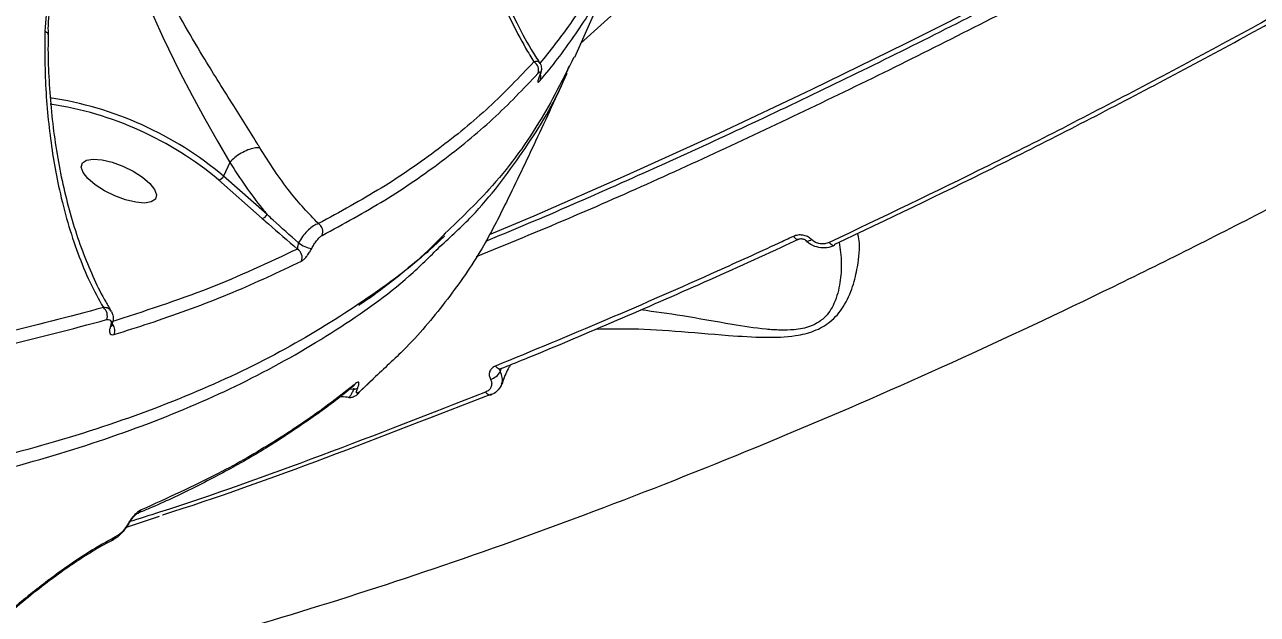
# Model space of a CAD drawing. Header units: millimetres. Extents: x -6028 to 5958, y -6064 to 4137.
# Drawn here: x 1724.9 to 1860.7, y -1181.4 to -1116.4 of the extents above; entities that cross this region are included whole.
import ezdxf

# ---------------------------------------------------------------- set-up
doc = ezdxf.new("R2010")
doc.units = ezdxf.units.MM
for name, color, linetype in [('DIKOM_ОБЪЕКТ', 7, 'Continuous'), ('DIKOM_РАЗМЕР_ЗОНА', 7, 'Continuous'), ('DIKOM_РАЗМЕР_ОБЪЕКТА', 7, 'Continuous')]:
    doc.layers.add(name, color=color, linetype=linetype)
doc.styles.add('style1', font='arial.ttf', dxfattribs={"width": 0.8})
doc.dimstyles.new('1-50', dxfattribs={"dimtxt": 300, "dimasz": 200, "dimexe": 100, "dimexo": 0, "dimgap": 100, "dimtad": 1, "dimtxsty": 'style1', "dimcen": 200, "dimclrd": 7, "dimclre": 7, "dimclrt": 7, "dimadec": 1, "dimazin": 2, "dimtfac": 1, "dimtmove": 0, "dimatfit": 2, "dimfxl": 0, "dimlwd": 25, "dimlwe": 18, "dimarcsym": 0})

# ---------------------------------------------------------------- blocks, each defined once
blk = doc.blocks.new('*D9')
at = {"layer": 'Defpoints', "color": 0, "transparency": 16777216}
for p in [(-6027.56, 1459.58), (4556.58, 1382.7), (4556.58, -5964.37)]:
    blk.add_point(p, dxfattribs=at)
at = {"layer": 'DIKOM_РАЗМЕР_ЗОНА', "color": 7, "lineweight": 18, "transparency": 16777216}
for p, q in [((-6027.56, 1459.58), (-6027.56, -6064.37)), ((4556.58, 1382.7), (4556.58, -6064.37))]:
    blk.add_line(p, q, dxfattribs=at)
at = {"layer": 'DIKOM_РАЗМЕР_ЗОНА', "color": 7, "lineweight": 25, "transparency": 16777216}
blk.add_line((-5827.56, -5964.37), (4356.58, -5964.37), dxfattribs=at)
at = {"layer": 'DIKOM_РАЗМЕР_ЗОНА', "color": 7, "transparency": 16777216}
for points in [[(-5827.56, -5931.03), (-5827.56, -5997.7), (-6027.56, -5964.37)], [(4356.58, -5931.03), (4356.58, -5997.7), (4556.58, -5964.37)]]:
    blk.add_solid(points, dxfattribs=at)
at = {"layer": 'DIKOM_РАЗМЕР_ЗОНА', "color": 7, "transparency": 16777216, "insert": (157.08, -5711.2), "char_height": 300, "attachment_point": 5, "style": 'style1'}
blk.add_mtext('10600', dxfattribs=at)
blk = doc.blocks.new('*D10')
at = {"layer": 'Defpoints', "color": 0, "transparency": 16777216}
for p in [(1555.59, 4137.49), (5858.35, 4137.49), (1555.59, -4898.38)]:
    blk.add_point(p, dxfattribs=at)
at = {"layer": 'DIKOM_РАЗМЕР_ЗОНА', "color": 7, "lineweight": 18, "transparency": 16777216}
for p, q in [((1555.59, 4137.49), (5958.35, 4137.49)), ((1555.59, -4898.38), (5958.35, -4898.38))]:
    blk.add_line(p, q, dxfattribs=at)
at = {"layer": 'DIKOM_РАЗМЕР_ЗОНА', "color": 7, "lineweight": 25, "transparency": 16777216}
blk.add_line((5858.35, -4698.38), (5858.35, 3937.49), dxfattribs=at)
at = {"layer": 'DIKOM_РАЗМЕР_ЗОНА', "color": 7, "transparency": 16777216}
for points in [[(5825.01, 3937.49), (5891.68, 3937.49), (5858.35, 4137.49)], [(5825.01, -4698.38), (5891.68, -4698.38), (5858.35, -4898.38)]]:
    blk.add_solid(points, dxfattribs=at)
at = {"layer": 'DIKOM_РАЗМЕР_ЗОНА', "color": 7, "transparency": 16777216, "insert": (5605.17, 52.12), "char_height": 300, "attachment_point": 5, "rotation": 90, "style": 'style1'}
blk.add_mtext('9050', dxfattribs=at)
blk = doc.blocks.new('*D11')
at = {"layer": 'Defpoints', "color": 0, "transparency": 16777216}
for p in [(259.43, 2965.58), (1920.55, -3002.33), (4022.59, -3002.33)]:
    blk.add_point(p, dxfattribs=at)
at = {"layer": 'DIKOM_РАЗМЕР_ОБЪЕКТА', "color": 7, "lineweight": 18, "transparency": 16777216}
for p, q in [((259.43, 2965.58), (4122.59, 2965.58)), ((1920.55, -3002.33), (4122.59, -3002.33))]:
    blk.add_line(p, q, dxfattribs=at)
at = {"layer": 'DIKOM_РАЗМЕР_ОБЪЕКТА', "color": 7, "lineweight": 25, "transparency": 16777216}
blk.add_line((4022.59, 2765.58), (4022.59, -2802.33), dxfattribs=at)
at = {"layer": 'DIKOM_РАЗМЕР_ОБЪЕКТА', "color": 7, "transparency": 16777216}
for points in [[(3989.25, 2765.58), (4055.92, 2765.58), (4022.59, 2965.58)], [(3989.25, -2802.33), (4055.92, -2802.33), (4022.59, -3002.33)]]:
    blk.add_solid(points, dxfattribs=at)
at = {"layer": 'DIKOM_РАЗМЕР_ОБЪЕКТА', "color": 7, "transparency": 16777216, "insert": (3769.41, -24.42), "char_height": 300, "attachment_point": 5, "rotation": 90, "style": 'style1'}
blk.add_mtext('6000', dxfattribs=at)
blk = doc.blocks.new('*D12')
at = {"layer": 'Defpoints', "color": 0, "transparency": 16777216}
for p in [(3056.58, 1987.9), (-4027.97, 676.5), (3056.58, -3714.77)]:
    blk.add_point(p, dxfattribs=at)
at = {"layer": 'DIKOM_РАЗМЕР_ОБЪЕКТА', "color": 7, "lineweight": 18, "transparency": 16777216}
for p, q in [((3056.58, 1987.9), (3056.58, -3814.77)), ((-4027.97, 676.5), (-4027.97, -3814.77))]:
    blk.add_line(p, q, dxfattribs=at)
at = {"layer": 'DIKOM_РАЗМЕР_ОБЪЕКТА', "color": 7, "lineweight": 25, "transparency": 16777216}
blk.add_line((-3827.97, -3714.77), (2856.58, -3714.77), dxfattribs=at)
at = {"layer": 'DIKOM_РАЗМЕР_ОБЪЕКТА', "color": 7, "transparency": 16777216}
for points in [[(-3827.97, -3681.44), (-3827.97, -3748.11), (-4027.97, -3714.77)], [(2856.58, -3681.44), (2856.58, -3748.11), (3056.58, -3714.77)]]:
    blk.add_solid(points, dxfattribs=at)
at = {"layer": 'DIKOM_РАЗМЕР_ОБЪЕКТА', "color": 7, "transparency": 16777216, "insert": (20, -3461.6), "char_height": 300, "attachment_point": 5, "style": 'style1'}
blk.add_mtext('7100', dxfattribs=at)

msp = doc.modelspace()

# ---------------------------------------------------------------- linework, layer by layer
at = {"layer": 'DIKOM_ОБЪЕКТ', "color": 7, "linetype": 'Continuous', "lineweight": 15}
for p, q in [((1790.186, -1109.472), (1785.439, -1120.06)), ((1786.124, -1118.531), (1791.347, -1113.825)), ((1747.468, -1131.625), (1746.779, -1133.127)), ((1747.47, -1131.621), (1747.468, -1131.625)), ((1746.24, -1133.551), (1751.044, -1137.784)), ((1751.583, -1137.36), (1746.779, -1133.127)), ((1777.284, -1154.649), (1777.37, -1154.351)), ((1763.325, -1155.482), (1761.757, -1156.912)), ((1763.52, -1155.226), (1761.777, -1156.885)), ((1760.727, -1156.565), (1761.134, -1156.606)), ((1761.567, -1157.161), (1761.542, -1157.183)), ((1739.672, -1170.641), (1736.053, -1171.85)), ((1734.494, -1173.278), (1734.546, -1173.254))]:
    msp.add_line(p, q, dxfattribs=at)
at = {"layer": 'DIKOM_ОБЪЕКТ', "color": 7, "linetype": 'Continuous', "lineweight": 15, "flags": 128}
for points in [[(1730.127, -1105.318), (1730.201, -1105.142), (1731.477, -1103.066), (1732.369, -1102.29), (1733.171, -1102.245), (1733.995, -1103.05), (1734.629, -1104.253), (1735.219, -1105.701), (1736.704, -1109.676), (1738.452, -1114.136), (1740.087, -1117.836), (1741.962, -1121.674), (1743.318, -1124.246), (1744.733, -1126.81), (1746.132, -1129.269), (1747.47, -1131.621), (1747.47, -1131.621), (1747.47, -1131.621)], [(1842.54, -1107.914), (1832.218, -1113.326), (1821.908, -1118.553), (1811.621, -1123.591), (1801.364, -1128.435), (1791.146, -1133.081), (1780.976, -1137.526), (1776.057, -1139.611)], [(1731.103, -1132.151), (1731.229, -1131.682), (1731.68, -1131.374), (1732.421, -1131.253), (1733.39, -1131.327), (1734.511, -1131.592), (1735.691, -1132.026), (1736.836, -1132.593), (1737.852, -1133.247), (1738.657, -1133.937), (1739.187, -1134.604), (1739.397, -1135.197), (1739.272, -1135.666), (1738.82, -1135.974), (1738.08, -1136.095), (1737.11, -1136.02), (1735.989, -1135.756), (1734.809, -1135.322), (1733.664, -1134.755), (1732.648, -1134.1), (1731.843, -1133.411), (1731.314, -1132.743), (1731.103, -1132.151)], [(1810.113, -1140.117), (1810.069, -1140.131), (1809.987, -1140.125), (1809.893, -1140.084), (1809.792, -1140.011), (1809.686, -1139.906), (1809.581, -1139.775)], [(1810.957, -1140.244), (1810.997, -1140.274), (1811.061, -1140.294), (1811.141, -1140.295), (1811.235, -1140.276), (1811.34, -1140.239), (1811.454, -1140.184), (1811.574, -1140.113)], [(1814.053, -1140.788), (1814.002, -1140.801), (1813.922, -1140.789), (1813.831, -1140.746), (1813.733, -1140.672), (1813.632, -1140.57), (1813.531, -1140.443)], [(1777.312, -1154.388), (1777.264, -1154.403), (1777.17, -1154.403), (1777.066, -1154.366), (1776.957, -1154.295), (1776.847, -1154.192), (1776.74, -1154.062)], [(1776.208, -1157.266), (1776.157, -1157.278), (1776.064, -1157.271), (1775.963, -1157.232), (1775.857, -1157.161), (1775.751, -1157.061), (1775.649, -1156.935)], [(1776.267, -1157.232), (1776.239, -1157.251), (1776.208, -1157.266)], [(1736.382, -1171.338), (1736.379, -1171.341), (1736.31, -1171.368)], [(1728.323, -1177.163), (1728.324, -1177.163), (1728.341, -1177.153)]]:
    msp.add_lwpolyline(points, dxfattribs=at)
at = {"layer": 'DIKOM_ОБЪЕКТ', "color": 7, "linetype": 'Continuous', "lineweight": 15}
for centre, radius, start, end in [((1780.492, -1121.448), 1.011, 338.42799, 61.97924), ((1780.809, -1122.241), 0.934, 336.66748, 21.29558), ((1722.003, -1162.586), 38.492, 49.93586, 81.57888), ((1722.086, -1162.408), 37.631, 50.07076, 81.43461), ((1746.133, -1132.86), 0.699, 278.8189, 337.51455), ((1750.937, -1137.093), 0.699, 278.8189, 337.51455), ((1756.647, -1139.269), 1.077, 338.01672, 56.84744), ((1756.931, -1138.066), 3.067, 232.11915, 261.84237), ((1813.965, -1140.617), 0.193, 297.3723, 351.76236), ((1754.361, -1142.096), 1.08, 337.88708, 58.887), ((1732.857, -1148.512), 1.125, 337.3925, 52.53743), ((1734.174, -1149.465), 0.312, 294.00109, 337.98653), ((1733.682, -1150.145), 1.12, 337.29022, 35.47244), ((1775.894, -1153.987), 1.539, 281.23365, 334.51632), ((1760.564, -1155.62), 0.849, 308.65876, 334.66695), ((1761.158, -1156.004), 0.603, 267.70075, 312.54164), ((1760.839, -1156.39), 1.06, 313.35146, 332.19659), ((1736.974, -1169.579), 0.805, 292.46925, 335.49522), ((1734.199, -1172.593), 0.746, 297.73056, 337.06002), ((1728.055, -1176.692), 0.542, 301.82922, 343.61443)]:
    msp.add_arc(centre, radius, start, end, dxfattribs=at)
for points, knots in [([(1774.639, -1142.005), (1778.016, -1140.618), (1787.919, -1136.551), (1804.571, -1128.975), (1824.481, -1119.374), (1844.45, -1109.039), (1864.431, -1098.022), (1884.393, -1086.343), (1904.275, -1074.048), (1923.984, -1061.192), (1943.427, -1047.836), (1962.542, -1034.018), (1981.29, -1019.75), (1999.646, -1005.066), (2017.558, -990.014), (2034.942, -974.667), (2051.718, -959.093), (2067.074, -944.075), (2081.096, -929.654), (2093.882, -915.865), (2106.119, -901.997), (2117.755, -888.113), (2128.686, -874.339), (2138.887, -860.708), (2147.417, -848.637), (2152.379, -841.123), (2154.401, -838.062)], [0, 0, 0, 0, 0.0234617, 0.0688049, 0.1140755, 0.159204, 0.2043325, 0.2496031, 0.2949463, 0.3402894, 0.38556, 0.4306885, 0.4758169, 0.5210875, 0.5664306, 0.6117737, 0.6570443, 0.7021727, 0.7409818, 0.7799972, 0.8190585, 0.8581197, 0.8971351, 0.9354075, 0.9736799, 1, 1, 1, 1]), ([(1712.111, -1192.011), (1715.663, -1191.302), (1724.371, -1189.564), (1738.781, -1185.941), (1755.228, -1181.231), (1772.239, -1175.693), (1789.755, -1169.343), (1807.733, -1162.174), (1825.752, -1154.354), (1843.748, -1145.928), (1861.659, -1136.952), (1879.797, -1127.269), (1898.108, -1116.883), (1916.53, -1105.812), (1934.641, -1094.308), (1952.386, -1082.426), (1969.719, -1070.22), (1986.937, -1057.484), (2003.974, -1044.237), (2020.763, -1030.515), (2035.872, -1017.533), (2049.364, -1005.405), (2061.369, -994.176), (2073.041, -982.803), (2084.337, -971.326), (2095.208, -959.797), (2105.651, -948.209), (2115.702, -936.566), (2122.013, -928.787), (2125.168, -924.898)], [0, 0, 0, 0, 0.0272514, 0.0667898, 0.1063585, 0.145897, 0.1865901, 0.2273169, 0.26801, 0.3074177, 0.3468555, 0.3862631, 0.4268206, 0.4674112, 0.5079685, 0.5472827, 0.586627, 0.6259411, 0.6664009, 0.7068937, 0.7473534, 0.7787567, 0.81016, 0.841814, 0.8734679, 0.9049743, 0.9364807, 0.9682404, 1, 1, 1, 1]), ([(1771.215, -1139.428), (1770.602, -1140.061), (1767.861, -1142.886), (1761.829, -1147.288), (1753.157, -1152.612), (1743.231, -1157.298), (1732.15, -1161.364), (1719.891, -1164.763), (1706.734, -1167.425), (1692.743, -1169.357), (1678.002, -1170.583), (1662.27, -1171.124), (1645.56, -1170.947), (1627.908, -1170.035), (1609.915, -1168.429), (1591.686, -1166.178), (1573.324, -1163.348), (1554.31, -1159.865), (1534.68, -1155.714), (1514.484, -1150.895), (1493.887, -1145.438), (1472.943, -1139.349), (1451.716, -1132.645), (1430.136, -1125.295), (1408.262, -1117.297), (1386.167, -1108.665), (1364.335, -1099.588), (1342.837, -1090.108), (1321.731, -1080.274), (1300.675, -1069.927), (1279.742, -1059.081), (1259.023, -1047.758), (1240.135, -1036.922), (1228.378, -1029.774), (1223.179, -1026.613)], [0, 0, 0, 0, 0.0092136, 0.0411393, 0.0730897, 0.1050152, 0.1378685, 0.1707481, 0.2036014, 0.2355271, 0.2674773, 0.2994032, 0.3322561, 0.3651361, 0.397989, 0.4287653, 0.4595636, 0.4903398, 0.5219437, 0.5535714, 0.5851754, 0.6171013, 0.6490514, 0.6809774, 0.7138307, 0.7467105, 0.7795635, 0.8114894, 0.8434398, 0.8753656, 0.9082188, 0.9410986, 0.9739518, 1, 1, 1, 1]), ([(1769.21, -1073.602), (1769.209, -1073.831), (1769.193, -1076.157), (1769.34, -1080.483), (1769.903, -1086.348), (1770.767, -1091.917), (1772.103, -1098.32), (1774.052, -1105.354), (1776.797, -1112.658), (1779.201, -1117.573), (1780.667, -1120.048), (1780.967, -1120.555)], [0, 0, 0, 0, 0.0115188, 0.1169983, 0.2229819, 0.3292429, 0.4351038, 0.6083262, 0.7820047, 0.9552825, 1, 1, 1, 1]), ([(1769.24, -1073.763), (1769.244, -1074.79), (1769.253, -1077.031), (1769.453, -1080.461), (1769.801, -1084.165), (1770.323, -1088.079), (1771.014, -1092.139), (1771.894, -1096.263), (1772.945, -1100.351), (1774.17, -1104.386), (1775.57, -1108.34), (1777.133, -1112.194), (1778.842, -1115.832), (1780.348, -1118.688), (1781.318, -1120.206), (1781.638, -1120.707)], [0, 0, 0, 0, 0.0519126, 0.113216, 0.1791418, 0.2507691, 0.3299573, 0.4115046, 0.4963479, 0.583976, 0.6740875, 0.767038, 0.8616882, 0.9544016, 1, 1, 1, 1]), ([(1892.506, -1098.222), (1889.5, -1100.014), (1880.705, -1105.258), (1866.07, -1113.599), (1848.574, -1123.078), (1831.034, -1132.097), (1819.365, -1137.661), (1813.531, -1140.443)], [0, 0, 0, 0, 0.1144544, 0.3347652, 0.5550758, 0.7775382, 1, 1, 1, 1]), ([(1814.156, -1140.645), (1819.92, -1137.896), (1831.45, -1132.398), (1848.893, -1123.435), (1866.407, -1113.954), (1881.121, -1105.568), (1889.952, -1100.302), (1892.952, -1098.514)], [0, 0, 0, 0, 0.2203112, 0.4406219, 0.6630841, 0.8855462, 1, 1, 1, 1]), ([(1750.78, -1130.013), (1750.725, -1129.922), (1750.231, -1129.096), (1749.223, -1127.468), (1747.684, -1125.032), (1746.088, -1122.494), (1744.236, -1119.483), (1742.253, -1116.102), (1740.064, -1112.143), (1738.037, -1108.126), (1736.495, -1105.056), (1735.376, -1103.081), (1734.533, -1101.923), (1733.625, -1101.233), (1732.585, -1101.336), (1731.395, -1102.333), (1730.128, -1104.334), (1728.955, -1107.045), (1728.012, -1110.156), (1727.322, -1113.53), (1727.176, -1115.948), (1727.102, -1117.156)], [0, 0, 0, 0, 0.0056295, 0.0508123, 0.0960122, 0.1438688, 0.1917624, 0.263314, 0.3349744, 0.4270878, 0.5191812, 0.5590181, 0.598781, 0.6438187, 0.6799279, 0.7160705, 0.7691218, 0.8237208, 0.8784549, 0.9392293, 1, 1, 1, 1]), ([(1792.54, -1101.022), (1791.891, -1102.848), (1790.593, -1106.499), (1787.97, -1111.68), (1785.046, -1116.445), (1782.724, -1119.35), (1781.646, -1120.698)], [0, 0, 0, 0, 0.2579339, 0.5158743, 0.7752312, 1, 1, 1, 1]), ([(1781.667, -1122.61), (1781.832, -1122.413), (1782.661, -1121.427), (1784.716, -1118.812), (1787.534, -1114.616), (1790.656, -1108.882), (1792.208, -1104.627), (1793.073, -1102.257)], [0, 0, 0, 0, 0.03216671, 0.16083579, 0.41820941, 0.67595789, 1, 1, 1, 1]), ([(1730.111, -1105.314), (1730.085, -1105.363), (1729.854, -1105.806), (1729.413, -1106.906), (1728.786, -1108.704), (1728.159, -1111.046), (1727.67, -1113.819), (1727.415, -1116.063), (1727.443, -1117.319), (1727.448, -1117.534)], [0, 0, 0, 0, 0.0154575, 0.1402412, 0.2920594, 0.4805875, 0.7154328, 0.9511529, 1, 1, 1, 1]), ([(1843.023, -1108.286), (1841.312, -1109.194), (1836.349, -1111.827), (1828.138, -1116.059), (1818.403, -1120.927), (1808.69, -1125.621), (1799.005, -1130.144), (1789.361, -1134.479), (1781.575, -1137.877), (1777.027, -1139.761), (1775.66, -1140.327)], [0, 0, 0, 0, 0.0756537, 0.2194043, 0.3631613, 0.5069198, 0.6506823, 0.7944479, 0.9382183, 1, 1, 1, 1]), ([(1727.102, -1117.156), (1727.091, -1118.56), (1727.058, -1122.384), (1727.526, -1128.332), (1728.466, -1133.908), (1729.589, -1138.299), (1730.711, -1141.688), (1732.012, -1144.842), (1733.031, -1146.693), (1733.541, -1147.619)], [0, 0, 0, 0, 0.1128036, 0.3073759, 0.5062363, 0.6280333, 0.7498319, 0.8749157, 1, 1, 1, 1]), ([(1727.102, -1117.156), (1727.126, -1117.17), (1727.292, -1117.263), (1727.458, -1117.399), (1727.425, -1117.519), (1727.417, -1117.551)], [0, 0, 0, 0, 0.1114285, 0.7705124, 1, 1, 1, 1]), ([(1727.461, -1117.552), (1727.452, -1117.931), (1727.415, -1119.499), (1727.512, -1122.204), (1727.75, -1125.667), (1728.158, -1129.082), (1728.722, -1132.432), (1729.444, -1135.684), (1730.319, -1138.801), (1731.34, -1141.759), (1732.502, -1144.504), (1733.535, -1146.601), (1734.213, -1147.676), (1734.423, -1148.01)], [0, 0, 0, 0, 0.0298201, 0.1235197, 0.2196748, 0.3184042, 0.4196424, 0.5231488, 0.6284718, 0.7350742, 0.8431532, 0.9512719, 1, 1, 1, 1]), ([(1780.967, -1120.555), (1779.369, -1122.237), (1776.173, -1125.601), (1770.521, -1130.211), (1764.298, -1134.523), (1759.59, -1137.086), (1757.236, -1138.367)], [0, 0, 0, 0, 0.2490952, 0.4981948, 0.749097, 1, 1, 1, 1]), ([(1785.39, -1120.037), (1784.164, -1122.482), (1781.596, -1127.603), (1776.815, -1134.059), (1772.867, -1137.844), (1771.215, -1139.428)], [0, 0, 0, 0, 0.3470691, 0.7269078, 1, 1, 1, 1]), ([(1781.629, -1120.712), (1781.613, -1120.674), (1781.534, -1120.488), (1781.277, -1120.471), (1781.03, -1120.538), (1780.967, -1120.555)], [0, 0, 0, 0, 0.1640929, 0.7879448, 1, 1, 1, 1]), ([(1757.645, -1139.672), (1759.988, -1138.397), (1764.674, -1135.848), (1770.905, -1131.541), (1776.59, -1126.913), (1779.818, -1123.518), (1781.433, -1121.82)], [0, 0, 0, 0, 0.2490969, 0.4981949, 0.7490975, 1, 1, 1, 1]), ([(1770.626, -1140.896), (1771.83, -1139.793), (1775.331, -1136.588), (1779.784, -1130.582), (1783.319, -1125.049), (1784.609, -1121.68), (1784.857, -1121.03)], [0, 0, 0, 0, 0.1896121, 0.5514559, 0.9135812, 1, 1, 1, 1]), ([(1784.612, -1121.832), (1783.471, -1124.32), (1781.298, -1129.065), (1779.035, -1133.759), (1777.959, -1135.991)], [0, 0, 0, 0, 0.5245116, 1, 1, 1, 1]), ([(1781.433, -1121.82), (1781.527, -1121.729), (1781.667, -1121.593), (1781.711, -1121.696), (1781.677, -1121.875), (1781.609, -1122.07), (1781.563, -1122.185), (1781.553, -1122.209)], [0, 0, 0, 0, 0.4455835, 0.6623079, 0.836504, 0.9657032, 1, 1, 1, 1]), ([(1781.644, -1120.698), (1781.652, -1120.707), (1781.727, -1120.794), (1781.782, -1121.001), (1781.819, -1121.268), (1781.787, -1121.55), (1781.722, -1121.804), (1781.623, -1122.05), (1781.58, -1122.155)], [0, 0, 0, 0, 0.0197145, 0.188714, 0.3473994, 0.5190638, 0.7945942, 1, 1, 1, 1]), ([(1781.553, -1122.209), (1781.543, -1122.235), (1781.494, -1122.354), (1781.424, -1122.556), (1781.388, -1122.743), (1781.431, -1122.85), (1781.573, -1122.706), (1781.667, -1122.61)], [0, 0, 0, 0, 0.0349244, 0.1620289, 0.3363048, 0.5591747, 1, 1, 1, 1]), ([(1781.573, -1122.186), (1781.56, -1122.216), (1781.524, -1122.306), (1781.503, -1122.38), (1781.502, -1122.382), (1781.502, -1122.382)], [0, 0, 0, 0, 0.2407526, 0.7115949, 1, 1, 1, 1]), ([(1750.78, -1130.013), (1750.752, -1130.011), (1750.572, -1129.992), (1750.15, -1130.024), (1749.457, -1130.227), (1748.705, -1130.596), (1747.994, -1131.079), (1747.645, -1131.441), (1747.47, -1131.621)], [0, 0, 0, 0, 0.0319345, 0.2048603, 0.4036389, 0.6024226, 0.8012122, 1, 1, 1, 1]), ([(1757.236, -1138.367), (1756.16, -1137.235), (1753.807, -1134.759), (1751.845, -1131.682), (1750.78, -1130.013)], [0, 0, 0, 0, 0.4574401, 1, 1, 1, 1]), ([(1747.468, -1131.625), (1748.62, -1133.382), (1749.931, -1135.383), (1751.404, -1137.146), (1751.583, -1137.36)], [0, 0, 0, 0, 0.8785789, 1, 1, 1, 1]), ([(1777.954, -1135.988), (1777.088, -1137.721), (1775.23, -1141.44), (1771.52, -1146.751), (1767.618, -1151.459), (1764.688, -1154.152), (1763.52, -1155.226)], [0, 0, 0, 0, 0.2460485, 0.5279114, 0.8118135, 1, 1, 1, 1]), ([(1751.044, -1137.784), (1751.27, -1137.982), (1752.556, -1139.111), (1753.851, -1140.241), (1754.919, -1141.172)], [0, 0, 0, 0, 0.175758, 1, 1, 1, 1]), ([(1755.047, -1140.487), (1754.111, -1139.654), (1752.949, -1138.621), (1751.805, -1137.565), (1751.583, -1137.36)], [0, 0, 0, 0, 0.8058486, 1, 1, 1, 1]), ([(1757.236, -1138.367), (1757.188, -1138.381), (1756.981, -1138.439), (1756.564, -1138.677), (1756.003, -1139.17), (1755.469, -1139.791), (1755.189, -1140.254), (1755.047, -1140.487)], [0, 0, 0, 0, 0.0735392, 0.3198405, 0.550764, 0.7734264, 1, 1, 1, 1]), ([(1787.887, -1149.983), (1788.976, -1149.957), (1791.637, -1149.894), (1796.546, -1150.177), (1801.704, -1150.64), (1806.206, -1150.942), (1809.458, -1150.851), (1811.961, -1150.251), (1813.861, -1149.14), (1815.278, -1147.385), (1816.182, -1145.262), (1816.761, -1142.73), (1816.963, -1140.621), (1816.717, -1139.696), (1816.649, -1139.44)], [0, 0, 0, 0, 0.088422, 0.2158971, 0.347164, 0.4328046, 0.5030112, 0.5483378, 0.5968711, 0.6597572, 0.7402275, 0.8228952, 0.9511514, 1, 1, 1, 1]), ([(1811.574, -1140.113), (1811.56, -1140.099), (1811.434, -1139.973), (1811.132, -1139.769), (1810.62, -1139.614), (1810.068, -1139.601), (1809.743, -1139.717), (1809.581, -1139.775)], [0, 0, 0, 0, 0.0298912, 0.2617664, 0.5039826, 0.751986, 1, 1, 1, 1]), ([(1709.042, -1168.42), (1711.596, -1167.918), (1718.476, -1166.566), (1728.895, -1163.803), (1740.008, -1159.972), (1750.191, -1155.443), (1759.302, -1150.173), (1766.177, -1145.311), (1769.525, -1141.989), (1770.626, -1140.896)], [0, 0, 0, 0, 0.0958999, 0.2583699, 0.4209652, 0.5834342, 0.7506238, 0.9179476, 1, 1, 1, 1]), ([(1755.047, -1140.487), (1755.031, -1140.535), (1755.012, -1140.591), (1754.979, -1140.707), (1754.948, -1140.838), (1754.922, -1141.004), (1754.916, -1141.111), (1754.918, -1141.16), (1754.919, -1141.172)], [0, 0, 0, 0, 0.1599281, 0.1864681, 0.3964725, 0.6399956, 0.9173193, 1, 1, 1, 1]), ([(1756.496, -1141.102), (1756.575, -1140.956), (1756.734, -1140.665), (1757.02, -1140.26), (1757.311, -1139.922), (1757.52, -1139.743), (1757.622, -1139.685), (1757.645, -1139.672)], [0, 0, 0, 0, 0.2211282, 0.4418767, 0.6745127, 0.9251881, 1, 1, 1, 1]), ([(1771.115, -1139.739), (1770.629, -1140.21), (1769.026, -1141.762), (1765.998, -1144.222), (1763.332, -1146.294), (1761.806, -1147.293), (1761.681, -1147.375)], [0, 0, 0, 0, 0.1725619, 0.5691615, 0.9646546, 1, 1, 1, 1]), ([(1809.581, -1139.775), (1809.021, -1140.034), (1806.221, -1141.33), (1799.323, -1144.464), (1788.91, -1149.044), (1780.799, -1152.389), (1776.74, -1154.062)], [0, 0, 0, 0, 0.05076798, 0.25384898, 0.62669688, 1, 1, 1, 1]), ([(1810.11, -1140.111), (1809.683, -1140.313), (1806.017, -1142.037), (1799.137, -1145.121), (1789.493, -1149.331), (1782.212, -1152.411), (1778.171, -1154.03), (1777.308, -1154.376)], [0, 0, 0, 0, 0.0387718, 0.3322307, 0.626322, 0.9201686, 1, 1, 1, 1]), ([(1814.61, -1140.425), (1814.724, -1141.162), (1814.931, -1142.499), (1814.758, -1144.861), (1814.262, -1146.958), (1813.25, -1148.616), (1812.145, -1149.385), (1811.05, -1149.848), (1809.782, -1150.096), (1808.119, -1150.122), (1805.803, -1149.959), (1802.135, -1149.39), (1797.457, -1148.517), (1794.285, -1148.082), (1792.781, -1147.875)], [0, 0, 0, 0, 0.1229686, 0.2229688, 0.3247292, 0.3983425, 0.4405221, 0.4529836, 0.5041421, 0.5451988, 0.5874313, 0.6929037, 0.8543529, 1, 1, 1, 1]), ([(1810.956, -1140.246), (1810.943, -1140.233), (1810.91, -1140.197), (1810.799, -1140.128), (1810.642, -1140.073), (1810.462, -1140.048), (1810.282, -1140.06), (1810.158, -1140.093), (1810.116, -1140.117), (1810.11, -1140.12)], [0, 0, 0, 0, 0.0933068, 0.2548477, 0.4182054, 0.5798201, 0.7663268, 0.9697094, 1, 1, 1, 1]), ([(1814.048, -1140.777), (1814.003, -1140.802), (1813.706, -1140.966), (1813.045, -1141.078), (1812.141, -1140.985), (1811.401, -1140.676), (1811.092, -1140.341), (1810.985, -1140.225)], [0, 0, 0, 0, 0.0478447, 0.3121082, 0.5829234, 0.8569081, 1, 1, 1, 1]), ([(1813.531, -1140.443), (1813.371, -1140.501), (1813.052, -1140.617), (1812.511, -1140.605), (1812.01, -1140.453), (1811.714, -1140.253), (1811.589, -1140.129), (1811.574, -1140.113)], [0, 0, 0, 0, 0.2478629, 0.4959214, 0.7364543, 0.9670763, 1, 1, 1, 1]), ([(1754.919, -1141.172), (1751.735, -1142.667), (1745.358, -1145.662), (1738.004, -1148.038), (1734.322, -1149.227)], [0, 0, 0, 0, 0.4992701, 1, 1, 1, 1]), ([(1755.361, -1142.503), (1755.384, -1142.49), (1755.484, -1142.436), (1755.69, -1142.263), (1755.977, -1141.934), (1756.26, -1141.535), (1756.417, -1141.247), (1756.496, -1141.102)], [0, 0, 0, 0, 0.0733712, 0.3225152, 0.5550535, 0.7773895, 1, 1, 1, 1]), ([(1734.715, -1150.578), (1735.047, -1150.477), (1736.704, -1149.972), (1741.188, -1148.512), (1747.91, -1146.025), (1752.876, -1143.678), (1755.361, -1142.503)], [0, 0, 0, 0, 0.044143, 0.2207237, 0.6100165, 1, 1, 1, 1]), ([(1733.541, -1147.619), (1729.743, -1148.637), (1722.146, -1150.673), (1709.586, -1152.954), (1696.257, -1154.707), (1686.65, -1155.335), (1681.846, -1155.649)], [0, 0, 0, 0, 0.2485957, 0.4971897, 0.7485945, 1, 1, 1, 1]), ([(1734.382, -1148.039), (1734.323, -1147.944), (1734.169, -1147.699), (1733.827, -1147.617), (1733.581, -1147.619), (1733.541, -1147.619)], [0, 0, 0, 0, 0.3431846, 0.8933802, 1, 1, 1, 1]), ([(1682.08, -1156.993), (1686.842, -1156.682), (1696.365, -1156.061), (1709.69, -1154.322), (1722.341, -1152.038), (1730.044, -1149.976), (1733.896, -1148.945)], [0, 0, 0, 0, 0.2485951, 0.4971906, 0.7485971, 1, 1, 1, 1]), ([(1733.896, -1148.945), (1734.016, -1148.928), (1734.227, -1148.899), (1734.378, -1149.088), (1734.413, -1149.366), (1734.339, -1149.621), (1734.301, -1149.75)], [0, 0, 0, 0, 0.3292493, 0.5797442, 0.7886704, 1, 1, 1, 1]), ([(1734.42, -1148.057), (1734.484, -1148.19), (1734.62, -1148.478), (1734.633, -1148.997), (1734.523, -1149.372), (1734.462, -1149.58)], [0, 0, 0, 0, 0.2774953, 0.6000545, 1, 1, 1, 1]), ([(1734.301, -1149.75), (1734.262, -1149.884), (1734.186, -1150.151), (1734.225, -1150.44), (1734.379, -1150.611), (1734.575, -1150.617), (1734.701, -1150.582), (1734.715, -1150.578)], [0, 0, 0, 0, 0.21481423, 0.42594835, 0.68174064, 0.96413583, 1, 1, 1, 1]), ([(1734.467, -1149.577), (1734.459, -1149.599), (1734.436, -1149.659), (1734.429, -1149.71), (1734.429, -1149.704), (1734.429, -1149.702)], [0, 0, 0, 0, 0.2878476, 0.7722223, 1, 1, 1, 1]), ([(1776.74, -1154.062), (1776.709, -1154.076), (1776.54, -1154.149), (1776.283, -1154.344), (1776.081, -1154.692), (1776.032, -1155.096), (1776.14, -1155.363), (1776.194, -1155.497)], [0, 0, 0, 0, 0.0545924, 0.2913536, 0.5278229, 0.7639261, 1, 1, 1, 1]), ([(1777.284, -1154.649), (1777.264, -1154.606), (1777.228, -1154.523), (1777.243, -1154.444), (1777.25, -1154.407)], [0, 0, 0, 0, 0.5284157, 1, 1, 1, 1]), ([(1777.308, -1154.393), (1777.29, -1154.4), (1777.242, -1154.42), (1777.241, -1154.425), (1777.24, -1154.428)], [0, 0, 0, 0, 0.3732216, 1, 1, 1, 1]), ([(1778.414, -1153.931), (1778.353, -1154.026), (1778.037, -1154.522), (1777.708, -1155.254), (1777.49, -1155.98), (1777.454, -1156.101)], [0, 0, 0, 0, 0.1641296, 0.8609317, 1, 1, 1, 1]), ([(1761.566, -1156.448), (1761.577, -1156.423), (1761.627, -1156.304), (1761.693, -1156.1), (1761.716, -1155.905), (1761.636, -1155.779), (1761.453, -1155.902), (1761.331, -1155.983)], [0, 0, 0, 0, 0.0349464, 0.1620292, 0.3362745, 0.5591427, 1, 1, 1, 1]), ([(1776.194, -1155.497), (1776.248, -1155.631), (1776.357, -1155.9), (1776.308, -1156.306), (1776.105, -1156.656), (1775.848, -1156.85), (1775.679, -1156.922), (1775.649, -1156.935)], [0, 0, 0, 0, 0.2364227, 0.4729547, 0.7099157, 0.9468664, 1, 1, 1, 1]), ([(1777.416, -1156.022), (1777.418, -1156.018), (1777.534, -1155.819), (1777.533, -1155.326), (1777.367, -1154.875), (1777.284, -1154.649)], [0, 0, 0, 0, 0.0095246, 0.5046726, 1, 1, 1, 1]), ([(1775.649, -1156.935), (1769.601, -1159.298), (1757.505, -1164.022), (1744.416, -1168.708), (1737.469, -1170.886), (1736.349, -1171.238)], [0, 0, 0, 0, 0.4561213, 0.9122428, 1, 1, 1, 1]), ([(1761.081, -1156.263), (1760.896, -1156.422), (1759.518, -1157.61), (1756.687, -1159.681), (1752.575, -1162.457), (1748.185, -1165.06), (1743.521, -1167.492), (1739.913, -1169.221), (1737.78, -1170.09), (1737.375, -1170.255)], [0, 0, 0, 0, 0.0287839, 0.2148981, 0.4007365, 0.5860602, 0.7710259, 0.9565071, 1, 1, 1, 1]), ([(1761.331, -1155.983), (1761.119, -1156.156), (1760.058, -1157.02), (1757.2, -1159.212), (1752.47, -1162.403), (1745.787, -1166.265), (1740.597, -1168.608), (1737.707, -1169.913)], [0, 0, 0, 0, 0.0321659, 0.1608362, 0.4182103, 0.6759583, 1, 1, 1, 1]), ([(1740.063, -1170.462), (1740.078, -1170.457), (1745.978, -1168.596), (1758.058, -1164.24), (1770.258, -1159.482), (1776.359, -1157.103)], [0, 0, 0, 0, 0.0012541, 0.5006269, 1, 1, 1, 1]), ([(1761.562, -1157.157), (1761.52, -1157.196), (1761.384, -1157.319), (1761.126, -1157.465), (1760.786, -1157.577), (1760.61, -1157.544), (1760.575, -1157.538)], [0, 0, 0, 0, 0.1939299, 0.6179082, 0.9233726, 1, 1, 1, 1]), ([(1761.134, -1156.606), (1761.115, -1156.646), (1761.027, -1156.831), (1760.867, -1157.149), (1760.696, -1157.437), (1760.588, -1157.584), (1760.58, -1157.537), (1760.578, -1157.53)], [0, 0, 0, 0, 0.0638111, 0.2987461, 0.5950879, 0.9379118, 1, 1, 1, 1]), ([(1761.093, -1156.496), (1761.106, -1156.512), (1761.125, -1156.535), (1761.136, -1156.575), (1761.134, -1156.597), (1761.134, -1156.606)], [0, 0, 0, 0, 0.5553817, 0.820202, 1, 1, 1, 1]), ([(1761.777, -1156.885), (1761.663, -1156.966), (1761.494, -1157.086), (1761.421, -1156.968), (1761.443, -1156.782), (1761.509, -1156.586), (1761.556, -1156.472), (1761.566, -1156.448)], [0, 0, 0, 0, 0.4456049, 0.662305, 0.8364412, 0.9657212, 1, 1, 1, 1]), ([(1777.419, -1156.021), (1777.419, -1156.021), (1777.359, -1156.273), (1777.057, -1156.708), (1776.606, -1157.122), (1776.277, -1157.217), (1776.2, -1157.239)], [0, 0, 0, 0, 0.0005169, 0.4411556, 0.8685116, 1, 1, 1, 1]), ([(1760.58, -1157.519), (1760.332, -1157.49), (1760.009, -1157.453), (1759.674, -1157.444), (1759.596, -1157.442)], [0, 0, 0, 0, 0.7676537, 1, 1, 1, 1]), ([(1737.707, -1169.913), (1737.682, -1169.924), (1737.534, -1169.992), (1737.242, -1170.197), (1736.861, -1170.582), (1736.545, -1170.978), (1736.389, -1171.237), (1736.31, -1171.368)], [0, 0, 0, 0, 0.0639945, 0.3886235, 0.6455986, 0.8223104, 1, 1, 1, 1]), ([(1737.283, -1170.323), (1737.283, -1170.323), (1737.286, -1170.322), (1737.179, -1170.385), (1736.992, -1170.542), (1736.756, -1170.79), (1736.554, -1171.057), (1736.432, -1171.243), (1736.39, -1171.324), (1736.384, -1171.336)], [0, 0, 0, 0, 0.0853331, 0.2579859, 0.4781908, 0.6962816, 0.8577563, 0.980493, 1, 1, 1, 1]), ([(1736.379, -1171.337), (1736.267, -1171.523), (1736.033, -1171.913), (1735.574, -1172.454), (1735.082, -1172.935), (1734.72, -1173.138), (1734.538, -1173.24)], [0, 0, 0, 0, 0.2129953, 0.4453814, 0.7214489, 1, 1, 1, 1]), ([(1736.31, -1171.368), (1736.229, -1171.503), (1736.066, -1171.774), (1735.73, -1172.192), (1735.313, -1172.618), (1735.038, -1172.789), (1734.885, -1172.884)], [0, 0, 0, 0, 0.1849122, 0.368583, 0.6501054, 1, 1, 1, 1]), ([(1734.502, -1173.29), (1734.433, -1173.323), (1733.776, -1173.635), (1732.38, -1174.453), (1730.405, -1175.686), (1729.007, -1176.687), (1728.346, -1177.159)], [0, 0, 0, 0, 0.03856, 0.3685792, 0.7015837, 1, 1, 1, 1]), ([(1734.885, -1172.884), (1733.911, -1173.413), (1731.948, -1174.478), (1729.705, -1176.052), (1728.576, -1176.845)], [0, 0, 0, 0, 0.4964911, 1, 1, 1, 1]), ([(1728.576, -1176.845), (1727.323, -1177.789), (1724.798, -1179.691), (1721.211, -1182.806), (1718.025, -1185.786), (1715.275, -1188.514), (1712.487, -1191.441), (1709.708, -1194.526), (1706.987, -1197.717), (1704.318, -1201.022), (1701.702, -1204.45), (1699.186, -1207.946), (1696.813, -1211.452), (1694.577, -1214.975), (1692.461, -1218.532), (1691.187, -1220.896), (1690.549, -1222.078)], [0, 0, 0, 0, 0.1001185, 0.2018922, 0.2673127, 0.3327348, 0.4000653, 0.4673952, 0.5330256, 0.5986556, 0.666211, 0.7337672, 0.7993719, 0.8649769, 0.932489, 1, 1, 1, 1]), ([(1728.338, -1177.184), (1728.287, -1177.22), (1727.495, -1177.775), (1725.861, -1179.05), (1723.444, -1181.017), (1720.94, -1183.207), (1718.389, -1185.57), (1715.812, -1188.097), (1713.234, -1190.761), (1710.681, -1193.551), (1708.591, -1195.928), (1707.38, -1197.406), (1706.989, -1197.882)], [0, 0, 0, 0, 0.0080806, 0.1252897, 0.2432337, 0.3615229, 0.4796928, 0.5973744, 0.7143083, 0.8303186, 0.9453201, 1, 1, 1, 1])]:
    msp.add_open_spline(points, degree=3, knots=knots, dxfattribs=at)

# ---------------------------------------------------------------- dimensions: what is measured, and where the dimension line sits
at = {"layer": 'DIKOM_РАЗМЕР_ЗОНА'}
dim = msp.add_linear_dim(base=(5858.345, 4137.494), p1=(1555.593, -4898.379), p2=(1555.593, 4137.494), angle=90, text='9050', dimstyle='1-50', dxfattribs=at)
dim.commit()
dim.dimension.update_dxf_attribs({"geometry": '*D10', "text_midpoint": (5858.345, 52.12), "dimtype": 160})
dim = msp.add_linear_dim(base=(4556.575, -5964.368), p1=(-6027.562, 1459.576), p2=(4556.575, 1382.704), text='10600', dimstyle='1-50', dxfattribs=at)
dim.commit()
dim.dimension.update_dxf_attribs({"geometry": '*D9', "text_midpoint": (157.08, -5964.368), "dimtype": 160})
at = {"layer": 'DIKOM_РАЗМЕР_ОБЪЕКТА'}
dim = msp.add_linear_dim(base=(4022.586, -3002.33), p1=(259.433, 2965.575), p2=(1920.546, -3002.33), angle=90, text='6000', dimstyle='1-50', dxfattribs=at)
dim.commit()
dim.dimension.update_dxf_attribs({"geometry": '*D11', "text_midpoint": (4022.586, -24.423), "dimtype": 160})
dim = msp.add_linear_dim(base=(3056.575, -3714.774), p1=(-4027.972, 676.501), p2=(3056.575, 1987.897), text='7100', dimstyle='1-50', dxfattribs=at)
dim.commit()
dim.dimension.update_dxf_attribs({"geometry": '*D12', "text_midpoint": (20, -3714.774), "dimtype": 160})

doc.saveas('drawing.dxf')
